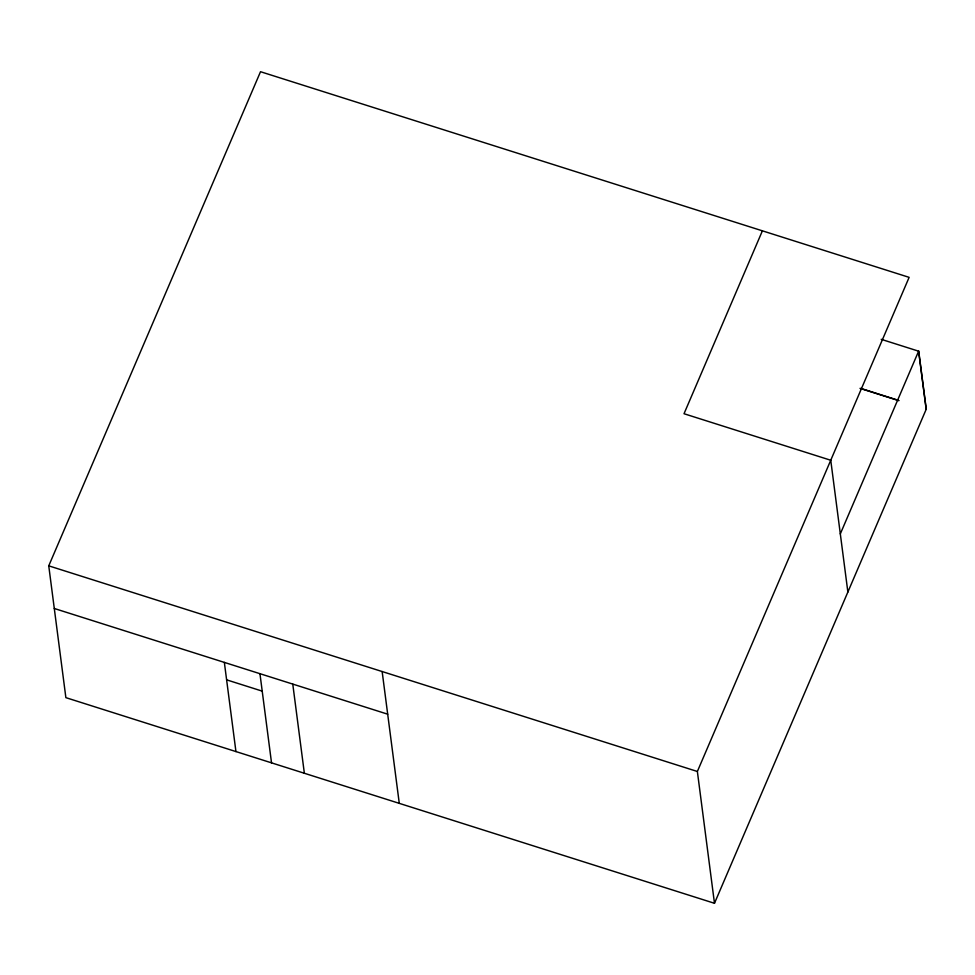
<?xml version="1.0" encoding="UTF-8"?>
<svg xmlns="http://www.w3.org/2000/svg" width="975" height="975" viewBox="0 0 975 975"><rect width="100%" height="100%" fill="white"/><g stroke="black" fill="none" stroke-linecap="round" stroke-linejoin="round"><path stroke-width="1.46" d="M48.75 565.841L260.52 71.711L909.127 277.351L697.369 771.481L714.48 903.289L65.873 697.649L48.75 565.841L697.369 771.481M762.401 230.831L684.023 413.729L830.749 460.249L847.872 592.057M840.316 533.898L918.694 351.012L926.25 409.159L714.48 903.289M881.217 339.324L918.621 351.183L926.177 409.342M860.949 388.452L898.682 400.42M859.999 388.355L898.84 400.676M54.283 608.485L387.697 714.188M226.614 679.843L262.214 691.129M382.151 671.543L399.275 803.351M292.768 684.097L304.358 773.26M259.947 673.688L271.525 762.852M224.348 662.403L235.938 751.567"/></g></svg>
